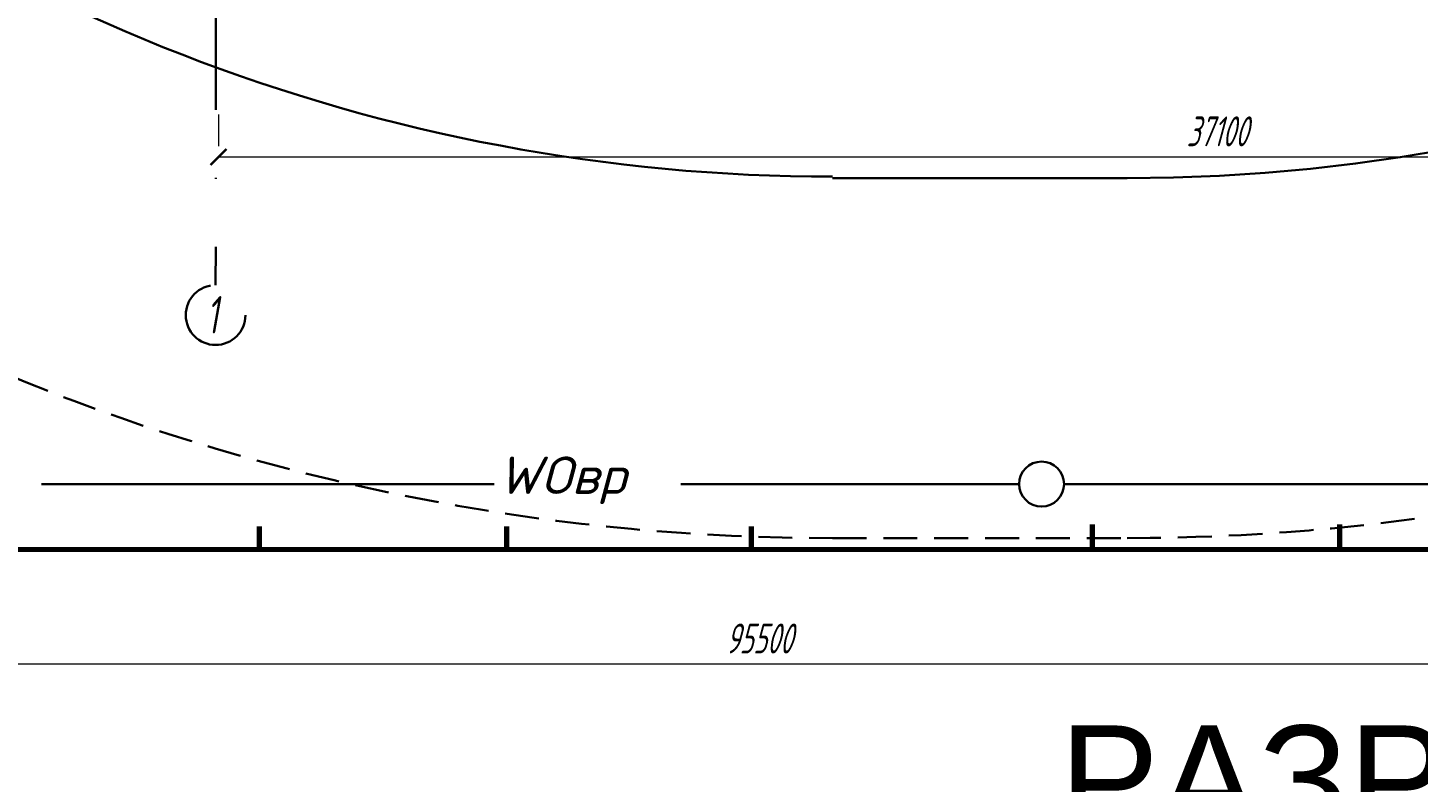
# Paper-space layout 'Layout2' of a CAD drawing. Header units: millimetres. Extents: x 15 to 830, y -5 to 579.
# Drawn here: x 222.6 to 352.8, y 130.8 to 201.4 of the extents above; entities that cross this region are included whole.
import ezdxf

# ---------------------------------------------------------------- set-up
doc = ezdxf.new("R2010")
doc.units = ezdxf.units.MM
doc.linetypes.add('DASHDOT', pattern=[25.4, 12.7, -6.35, 0, -6.35])
doc.linetypes.add('HIDDEN2', pattern=[4.7625, 3.175, -1.5875])
for name, color, linetype, lineweight in [('0.25', 7, 'Continuous', 25), ('0.3', 7, 'Continuous', 30), ('0.7', 7, 'Continuous', 70), ('Основная', 7, 'Continuous', 30), ('Размеры', 7, 'Continuous', 20), ('стены', 7, 'Continuous', 70), ('Текст', 7, 'Continuous', 0)]:
    doc.layers.add(name, color=color, linetype=linetype, lineweight=lineweight)
doc.layers.add('рамка', color=7, linetype='Continuous')
doc.styles.add('2.8', font='txt.shx', dxfattribs={"width": 0.6, "oblique": 15, "height": 2.8})
doc.styles.add('3.0', font='', dxfattribs={"width": 0.7, "oblique": 10, "height": 3.5})
doc.styles.add('ArialCyr', font='arial.ttf', dxfattribs={"oblique": 5})
doc.styles.add('мой', font='txt.shx', dxfattribs={"width": 0.6, "oblique": 15, "height": 3.5})
doc.styles.get('3.0').set_extended_font_data('GOST type A')
doc.dimstyles.new('1   200', dxfattribs={"dimtxt": 2.8, "dimasz": 1.5, "dimexe": 1, "dimexo": 4, "dimgap": 1, "dimtad": 1, "dimdec": 0, "dimlfac": 200, "dimtxsty": '2.8', "dimblk": 'ARCHTICK', "dimcen": 3, "dimclrd": 256, "dimclre": 256, "dimclrt": 256, "dimadec": 0, "dimazin": 0, "dimtfac": 1, "dimtdec": 0, "dimtmove": 0, "dimatfit": 3, "dimfxl": 1, "dimlwd": 25, "dimlwe": -1, "dimarcsym": 0})

# ---------------------------------------------------------------- blocks, each defined once
blk = doc.blocks.new('_ArchTick')
at = {"layer": 'Размеры', "color": 0, "lineweight": 0, "const_width": 0.15}
blk.add_lwpolyline([(-0.5, -0.5), (0.5, 0.5)], dxfattribs=at)
blk = doc.blocks.new('*D23')
at = {"layer": '0.25', "lineweight": 15}
for p, q in [((55.83, 148.55), (55.83, 140.87)), ((526.37, 148.68), (526.37, 140.87)), ((526.37, 141.87), (55.83, 141.87))]:
    blk.add_line(p, q, dxfattribs=at)
at = {"layer": 'Defpoints', "color": 0, "lineweight": 20}
for p in [(55.83, 152.55), (526.37, 152.68), (55.83, 141.87)]:
    blk.add_point(p, dxfattribs=at)
at = {"layer": '0.25', "lineweight": 15, "xscale": 1.5, "yscale": 1.5, "zscale": 1.5, "rotation": 180}
blk.add_blockref('_ArchTick', (55.83, 141.87), dxfattribs=at)
at = {"layer": '0.25', "lineweight": 15, "xscale": 1.5, "yscale": 1.5, "zscale": 1.5}
blk.add_blockref('_ArchTick', (526.37, 141.87), dxfattribs=at)
at = {"layer": '0.25', "insert": (291.1, 144.27), "char_height": 2.8, "attachment_point": 5, "style": '2.8'}
blk.add_mtext('95500', dxfattribs=at)
blk = doc.blocks.new('*D9')
at = {"layer": 'Defpoints', "color": 0}
for p in [(240.48, 189.33), (427.53, 189.35), (427.53, 189.35)]:
    blk.add_point(p, dxfattribs=at)
at = {"layer": 'Основная', "lineweight": 15}
for p, q in [((240.48, 193.33), (240.48, 190.35)), ((427.53, 193.35), (427.53, 190.35)), ((240.48, 189.35), (427.53, 189.35))]:
    blk.add_line(p, q, dxfattribs=at)
at = {"layer": 'Основная', "lineweight": 15, "xscale": 1.5, "yscale": 1.5, "zscale": 1.5, "rotation": 180}
blk.add_blockref('_ArchTick', (240.48, 189.35), dxfattribs=at)
at = {"layer": 'Основная', "lineweight": 15, "xscale": 1.5, "yscale": 1.5, "zscale": 1.5}
blk.add_blockref('_ArchTick', (427.53, 189.35), dxfattribs=at)
at = {"layer": 'Основная', "lineweight": 20, "insert": (334, 191.75), "char_height": 2.8, "attachment_point": 5, "style": '2.8'}
blk.add_mtext('37100', dxfattribs=at)

psp = doc.layouts.new('Layout2')

# ---------------------------------------------------------------- linework, layer by layer
at = {"layer": '0.3', "linetype": 'DASHDOT'}
psp.add_line((240.4826, 410.4528), (240.2101, 177.3452), dxfattribs=at)
at = {"layer": '0.3', "lineweight": 30}
psp.add_line((325.5638, 187.3825), (297.9831, 187.3825), dxfattribs=at)
at = {"layer": '0.3', "linetype": 'HIDDEN2', "lineweight": 30}
psp.add_line((297.9834, 153.6771), (325.5638, 153.6771), dxfattribs=at)
at = {"layer": '0.3', "linetype": 'DASHDOT'}
psp.add_circle((240.2068, 174.5481), 2.7971, dxfattribs=at)
at = {"layer": '0.3', "linetype": 'HIDDEN2'}
psp.add_arc((325.5731, 355.5113), 201.8341, 269.997353, 60.496633, dxfattribs=at)
at = {"layer": '0.3', "lineweight": 30}
for centre, radius, start, end in [((325.5638, 355.3825), 168, 270, 90), ((297.9831, 355.5422), 168.034, 227.500224, 270)]:
    psp.add_arc(centre, radius, start, end, dxfattribs=at)
at = {"layer": '0.3', "linetype": 'HIDDEN2', "lineweight": 30}
psp.add_arc((297.6246, 354.8181), 201.1413, 227.423157, 270.102188, dxfattribs=at)
at = {"layer": '0.7'}
psp.add_line((55.8258, 152.5494), (526.3775, 152.6816), dxfattribs=at)
at = {"layer": 'Основная', "color": 7, "linetype": 'Continuous', "lineweight": 30}
for p, q in [((223.8929, 158.728), (266.2937, 158.728)), ((283.7737, 158.728), (315.4492, 158.728)), ((319.6621, 158.7298), (366.9955, 158.7298))]:
    psp.add_line(p, q, dxfattribs=at)
psp.add_circle((317.5557, 158.7298), 2.1065, dxfattribs=at)
at = {"layer": 'стены', "color": 7, "linetype": 'Continuous', "lineweight": 70}
for p, q in [((244.2815, 154.765), (244.2815, 152.5498)), ((267.4424, 154.765), (267.4424, 152.5498)), ((267.4424, 154.765), (267.4424, 152.5498)), ((290.3741, 154.765), (290.3741, 152.5498)), ((322.2922, 154.937), (322.2922, 152.7219)), ((345.4531, 154.937), (345.4531, 152.7219))]:
    psp.add_line(p, q, dxfattribs=at)

# ---------------------------------------------------------------- texts
at = {"layer": '0.3', "linetype": 'DASHDOT', "style": '3.0', "oblique": 10, "width": 0.8}
psp.add_text('1', height=3.5, dxfattribs=at).set_placement((239.3434, 172.8246))
at = {"layer": 'рамка', "color": 7, "style": 'мой', "oblique": 15}
psp.add_text('WОвр', height=3.5, dxfattribs=at).set_placement((266.6163, 157.8064))
at = {"layer": 'Текст', "color": 7, "linetype": 'Continuous', "lineweight": 70, "style": 'ArialCyr'}
psp.add_text('РАЗРЕЗ  1-1', height=10, dxfattribs=at).set_placement((319.2258, 126.1313))

# ---------------------------------------------------------------- dimensions: what is measured, and where the dimension line sits
at = {"layer": '0.25'}
dim = psp.add_linear_dim(base=(55.8258, 141.8748), p1=(526.3721, 152.6816), p2=(55.8258, 152.5494), text='95500', dimstyle='1   200', override={"dimlwd": 15, "dimlwe": 15}, dxfattribs=at)
dim.commit()
dim.dimension.update_dxf_attribs({"geometry": '*D23', "text_midpoint": (291.1016, 141.8748), "dimtype": 160})
at = {"layer": 'Основная', "lineweight": 20}
dim = psp.add_linear_dim(base=(427.5267, 189.3511), p1=(240.4813, 189.3315), p2=(427.5267, 189.3511), text='37100', dimstyle='1   200', override={"dimlwd": 15, "dimlwe": 15}, dxfattribs=at)
dim.commit()
dim.dimension.update_dxf_attribs({"geometry": '*D9', "text_midpoint": (334.004, 191.7511)})

doc.saveas('drawing.dxf')
